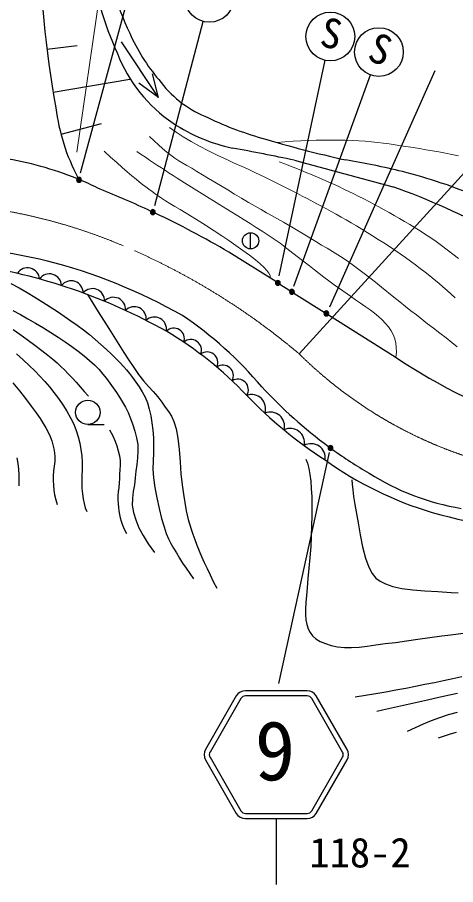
# Model space of a CAD drawing. Units: millimetres, scale not verified. Extents: x 40000 to 680000, y 20000 to 380000.
# Drawn here: x 464311 to 491286, y 238898 to 292299 of the extents above; entities that cross this region are included whole.
import ezdxf
from ezdxf.enums import TextEntityAlignment as Align

# ---------------------------------------------------------------- set-up
doc = ezdxf.new("R2010")
doc.units = ezdxf.units.MM
doc.header["$LTSCALE"] = 1000
doc.linetypes.add('CHAIN', pattern=[18.5, 12, -1.5, 3.5, -1.5])
for name, color, linetype, lineweight in [('M-BGD', 7, 'Continuous', 25), ('M-BMK', 2, 'CHAIN', 13), ('M-BMK-HTXT', 7, 'Continuous', 13), ('M-STR-HTXT', 7, 'Continuous', 13), ('M-STR-STRC', 7, 'Continuous', 25)]:
    doc.layers.add(name, color=color, linetype=linetype, lineweight=lineweight)
doc.styles.add('ＭＳ ゴシック', font='')
doc.styles.get('ＭＳ ゴシック').set_extended_font_data('MS Gothic')

msp = doc.modelspace()

# ---------------------------------------------------------------- hatches: boundary and pattern name
at = {"layer": 'M-BGD'}
for points in [[(468254, 282298, 0.99999), (467954, 282298, 0.41422), (468104, 282148, 0.41422)], [(472800, 280308, 0.99999), (472500, 280308, 0.99999)], [(480489, 275948, 0.99999), (480189, 275948, 0.41422), (480339, 275798, 0.41422)], [(481360, 275400, 0.99999), (481060, 275400, 0.41422), (481210, 275250, 0.41422)], [(483476, 274069, 0.41422), (483326, 274219, 0.41422), (483176, 274069, 0.99999)], [(483738, 265784, 0.99999), (483438, 265784, 0.99999)]]:
    msp.add_hatch(color=256, dxfattribs=at).paths.add_polyline_path(points)

# ---------------------------------------------------------------- linework, layer by layer
for p, q in [((467990, 290550), (466128, 290321)), ((472988, 287365), (470714, 290797)), ((471239, 288474), (466512, 287679)), ((472988, 287365), (472637, 288823)), ((472988, 287365), (471782, 288257)), ((469464, 285743), (466997, 285092)), ((478666, 278040), (478666, 279040)), ((478666, 278540), (478667, 278540)), ((480212, 276028), (477319, 277849)), ((480466, 275869), (481083, 275480)), ((481337, 275320), (483199, 274149)), ((483453, 273989), (487572, 271396)), ((468650, 267227), (469650, 267227))]:
    msp.add_line(p, q, dxfattribs=at)
for points in [[(468254, 282298, 0.99999), (467954, 282298, 0.41422), (468104, 282148, 0.41422)], [(472800, 280308, 0.99999), (472500, 280308, 0.99999)], [(480489, 275948, 0.99999), (480189, 275948, 0.41422), (480339, 275798, 0.41422)], [(481360, 275400, 0.99999), (481060, 275400, 0.41422), (481210, 275250, 0.41422)], [(483476, 274069, 0.41422), (483326, 274219, 0.41422), (483176, 274069, 0.99999)], [(483738, 265784, 0.99999), (483438, 265784, 0.99999)]]:
    msp.add_lwpolyline(points, format="xyb", close=True, dxfattribs=at)
for points in [[(463914, 275920), (464416, 275637), (464911, 275351), (465397, 275062), (465873, 274771), (466334, 274480), (466776, 274192), (467200, 273907), (467606, 273623), (467998, 273341), (468376, 273056), (468742, 272767), (469101, 272469), (469452, 272162), (469788, 271855), (470101, 271558), (470384, 271280), (470630, 271033), (470842, 270810), (471033, 270595), (471216, 270369), (471403, 270116), (471602, 269839), (471803, 269549), (471997, 269241), (472172, 268912), (472318, 268556), (472432, 268171), (472520, 267758), (472589, 267323), (472641, 266873), (472682, 266415), (472697, 265950), (472681, 265475), (472660, 264985), (472656, 264475), (472693, 263940), (472779, 263349), (472899, 262705), (473041, 262055), (473191, 261446), (473337, 260925), (473477, 260514), (473618, 260182), (473765, 259896), (473923, 259621), (474096, 259323), (474284, 259008), (474482, 258697), (474694, 258383), (474918, 258061), (475157, 257722)], [(468636, 275226), (469291, 274172), (469613, 273654), (469932, 273145), (470561, 272154), (470871, 271663), (471177, 271186), (471479, 270731), (471776, 270308), (472076, 269926), (472377, 269579), (472671, 269253), (472948, 268933), (473196, 268608), (473416, 268305), (473614, 268035), (473792, 267752), (473948, 267412), (474085, 266970), (474190, 266385), (474263, 265687), (474322, 264937), (474381, 264196), (474459, 263523), (474541, 262946), (474616, 262424), (474704, 261918), (474827, 261387), (475005, 260794), (475115, 260472), (475235, 260143), (475364, 259806), (475503, 259460), (475653, 259105), (475814, 258738), (475987, 258360), (476172, 257969), (476369, 257564), (476580, 257145)], [(464030, 274248), (464497, 273996), (464964, 273734), (465437, 273461), (465912, 273179), (466380, 272891), (466831, 272602), (467257, 272315), (467660, 272031), (468048, 271747), (468414, 271462), (468755, 271179), (469066, 270896), (469340, 270616), (469580, 270339), (469797, 270062), (470002, 269781), (470205, 269492), (470408, 269201), (470604, 268911), (470791, 268613), (470965, 268299), (471125, 267964), (471276, 267600), (471421, 267214), (471550, 266812), (471652, 266405), (471717, 265999), (471733, 265594), (471707, 265185), (471656, 264772), (471602, 264357), (471561, 263940), (471514, 263525), (471446, 263112), (471391, 262695), (471382, 262266), (471452, 261819), (471596, 261354), (471793, 260877), (472048, 260386), (472369, 259879), (472762, 259355)], [(464053, 273071), (464469, 272784), (464921, 272460), (465379, 272123), (465812, 271794), (466189, 271498), (466496, 271245), (466754, 271019), (466984, 270805), (467206, 270587), (467442, 270350), (467689, 270094), (467932, 269832), (468177, 269559), (468426, 269272), (468685, 268969)], [(464263, 271574), (464664, 271218), (465036, 270872), (465377, 270539), (465696, 270212), (465998, 269882), (466286, 269544), (466564, 269192), (466839, 268821), (467109, 268436), (467363, 268042), (467591, 267646), (467784, 267253), (467937, 266864), (468058, 266475), (468152, 266085), (468224, 265693), (468280, 265299), (468308, 264891), (468302, 264471), (468284, 264053), (468271, 263654), (468283, 263290), (468317, 262957), (468361, 262645), (468418, 262358), (468492, 262099), (468588, 261871)], [(464033, 269786), (464437, 269308), (464817, 268825), (465162, 268364), (465460, 267956), (465705, 267608), (465905, 267302), (466069, 267023), (466207, 266758), (466328, 266491), (466430, 266229), (466505, 265981), (466559, 265738), (466596, 265491), (466619, 265230), (466617, 264952), (466586, 264665), (466546, 264372), (466513, 264076), (466508, 263781), (466528, 263487), (466559, 263190), (466607, 262893), (466674, 262595), (466765, 262298)], [(469984, 266903), (470162, 266566), (470309, 266239), (470429, 265919), (470523, 265608), (470594, 265304), (470633, 265010), (470640, 264725), (470626, 264446), (470604, 264173), (470588, 263901), (470572, 263628), (470548, 263357), (470523, 263090), (470505, 262831), (470501, 262584), (470512, 262349), (470532, 262125), (470561, 261909), (470599, 261699), (470647, 261492), (470704, 261288), (470770, 261089), (470846, 260894), (470931, 260703), (471025, 260516)], [(464289, 265170), (464340, 264828), (464377, 264485), (464399, 264141), (464408, 263797), (464404, 263455)], [(482076, 265103), (482168, 264842), (482247, 264526), (482312, 264160), (482364, 263748), (482403, 263294), (482428, 262783), (482439, 262214), (482438, 261606), (482425, 260982), (482403, 260361), (482364, 259722), (482306, 259049), (482242, 258378), (482182, 257743), (482138, 257180), (482102, 256695), (482066, 256264), (482042, 255878), (482042, 255528), (482076, 255204), (482137, 254910), (482218, 254650), (482330, 254422), (482483, 254220), (482689, 254040), (482954, 253879), (483269, 253741), (483627, 253629), (484019, 253547), (484436, 253499), (484874, 253493), (485340, 253527), (485839, 253588), (486375, 253663), (486952, 253738), (487580, 253818), (488254, 253912), (488963, 254012), (489694, 254114), (490435, 254211), (490807, 254258), (491939, 254403)], [(484900, 263823), (484918, 263563), (484953, 263213), (485006, 262789), (485078, 262307), (485281, 261166), (485407, 260440), (485555, 259689), (485729, 258998), (485936, 258447), (486152, 258059), (486375, 257779), (486637, 257574), (486974, 257412), (487417, 257262), (487983, 257134), (488649, 257049), (489392, 256992), (490190, 256943), (491020, 256887), (491449, 256856)], [(485107, 250464), (485744, 250564), (486373, 250668), (486994, 250776), (487606, 250887), (488211, 251000), (488807, 251116), (489395, 251233), (489975, 251351), (490546, 251469), (491108, 251587), (491662, 251709)], [(486444, 249584), (486787, 249659), (487144, 249738), (487515, 249821), (489555, 250278), (489995, 250375), (490444, 250473), (490908, 250576), (491391, 250685)], [(488331, 248345), (488808, 248583), (489299, 248802), (489803, 249006), (490320, 249194), (490849, 249367), (491393, 249523)], [(490235, 247932), (490602, 248055), (490973, 248174), (491348, 248289)]]:
    msp.add_lwpolyline(points, dxfattribs=at)
for centre, radius in [((478666, 278540), 500), ((468650, 267977), 750)]:
    msp.add_circle(centre, radius, dxfattribs=at)
for centre, radius, start, end in [((526145, 297699), 60469, 180.14683, 190.45306), ((491979, 301039), 22912, 190.7244, 205.0936), ((486581, 297629), 17791, 185.2912, 205.1167), ((481952, 296039), 11714, 203.7477, 220.3005), ((479003, 293372), 9145, 201.1134, 236.1047), ((478513, 292463), 6797, 216.0503, 246.9894), ((479206, 288312), 12626, 187.2065, 207.7677), ((479677, 294444), 10411, 236.3218, 258.23), ((485599, 306363), 22388, 244.2027, 253.7908), ((500486, 355550), 73777, 253.35187, 257.49104), ((439293, 79719), 208081, 78.33684, 79.40478), ((460363, 263660), 20197, 67.8669, 81.1949), ((611578, 753878), 488067, 254.52569, 255.2634), ((475466, 230455), 53834, 76.5251, 80.3324), ((478883, 247703), 36271, 67.5545, 75.4242), ((460363, 263660), 20197, 63.3811, 67.0203), ((447364, 226627), 59338, 64.92336, 68.18802), ((472534, 240106), 44335, 61.2624, 70.3747), ((447364, 226627), 59338, 59.68067, 64.63368), ((458836, 247366), 30807, 76.4008, 88.8774), ((457899, 244799), 33524, 60.3749, 75.8755), ((456323, 242398), 35062, 60.7, 81.4401), ((464936, 276134), 744, 4.2297, 147.1283), ((466285, 275760), 744, 1.9252, 144.8238), ((467619, 275333), 744, 359.6207, 142.5194), ((468934, 274852), 744, 357.3163, 140.2149), ((470229, 274319), 744, 355.0118, 137.9105), ((471501, 273734), 744, 352.7074, 135.606), ((472749, 273098), 744, 350.4029, 133.3016), ((461158, 254219), 23794, 40.116, 55.9804), ((473943, 272514), 651, 340.2729, 135.0629), ((461602, 253018), 23224, 43.5669, 59.2347), ((474990, 271811), 651, 337.1394, 131.9294), ((475997, 271051), 651, 334.0058, 128.7958), ((507229, 300466), 35092, 235.9324, 251.997), ((476961, 270237), 651, 330.8723, 125.6623), ((477880, 269372), 651, 327.7387, 122.5287), ((500694, 289278), 29062, 222.7516, 233.6444), ((478721, 268204), 871, 341.5947, 109.5579), ((498228, 288107), 27498, 223.9454, 236.9928), ((479885, 267126), 871, 344.8566, 112.8198), ((481109, 266116), 871, 348.1184, 116.0816), ((482388, 265178), 871, 351.3802, 119.3435), ((500694, 289278), 29062, 234.2358, 239.5367), ((496205, 283149), 22260, 234.407, 253.412), ((494229, 277385), 15540, 237.8519, 260.3769), ((500604, 300192), 39856, 254.3461, 266.7067)]:
    msp.add_arc(centre, radius, start, end, dxfattribs=at)
at = {"layer": 'M-BMK'}
for centre, radius, start, end in [((457712, 247362), 33542, 66.9978, 85.9735), ((454279, 239159), 42434, 49.8115, 67.0597), ((500295, 290403), 26490, 225.2983, 264.9652)]:
    msp.add_arc(centre, radius, start, end, dxfattribs=at)
at = {"layer": 'M-BMK-HTXT'}
for points in [[(473670, 285507), (474076, 285229), (474524, 284948), (475009, 284663), (475527, 284377), (476072, 284088), (476358, 283942), (476660, 283795), (476974, 283647), (477296, 283499), (477623, 283350), (478283, 283051), (478609, 282902), (478928, 282754), (479238, 282606), (479538, 282460), (479832, 282315), (480123, 282172), (480410, 282029), (480696, 281886), (480981, 281741), (481266, 281595), (481553, 281447), (481844, 281295), (482138, 281140), (482733, 280825), (483031, 280666), (483331, 280505), (483632, 280342), (483935, 280175), (484241, 280003), (484551, 279827), (484863, 279644), (485180, 279455), (485504, 279259), (485837, 279054), (486176, 278844), (486520, 278628), (486864, 278408), (487207, 278185), (487546, 277960), (487878, 277735), (488201, 277510), (488512, 277288), (488814, 277065), (489111, 276842), (489403, 276617), (489689, 276391), (489969, 276164), (490242, 275937), (490508, 275710), (490766, 275482), (491016, 275255), (491257, 275028)], [(472452, 284958), (472724, 284691), (472988, 284445), (473247, 284217), (473504, 284005), (473762, 283804), (474011, 283626), (474250, 283472), (474493, 283328), (474752, 283177), (475041, 283004), (475364, 282806), (475713, 282595), (476081, 282373), (476462, 282144), (477256, 281670), (477682, 281415), (478115, 281159), (478539, 280908), (478940, 280675), (479307, 280464), (479651, 280271), (479986, 280085), (480327, 279894), (480687, 279687), (481075, 279458), (481483, 279215), (481896, 278967), (482683, 278491), (483039, 278279), (483377, 278080), (483705, 277885), (484029, 277685), (484357, 277472), (484684, 277247), (485006, 277017), (485329, 276778), (485658, 276528), (486000, 276266), (486359, 275984), (486732, 275685), (487486, 275072), (487850, 274779), (488199, 274503), (488537, 274236), (488872, 273973), (489556, 273438), (489924, 273154), (490311, 272860), (490696, 272566), (491060, 272280), (491386, 272014)], [(480263, 284598), (480776, 284637), (481277, 284669), (481766, 284695), (482244, 284715), (482711, 284730), (483169, 284738), (483617, 284741), (484056, 284738), (484487, 284730), (484911, 284716), (485322, 284697), (485716, 284670), (486098, 284637), (486469, 284597), (486834, 284553), (487195, 284505), (487556, 284452), (487920, 284397), (488669, 284280), (489059, 284218), (489454, 284152), (489854, 284083), (490257, 284010), (490660, 283935), (491062, 283856), (491460, 283775)], [(469647, 284057), (470053, 283691), (470425, 283358), (470766, 283057), (471078, 282785), (471365, 282538), (471617, 282327), (471831, 282153), (472023, 282002), (472209, 281860), (472405, 281713), (472600, 281569), (472784, 281436), (472972, 281304), (473180, 281164), (473424, 281006), (473704, 280834), (474010, 280654), (474341, 280461), (474696, 280250), (475076, 280017), (475494, 279754), (475952, 279463), (476427, 279157), (476896, 278850), (477336, 278552), (477762, 278256), (478190, 277954), (478597, 277657), (478959, 277379), (479254, 277133), (479485, 276915), (479667, 276719), (479796, 276546), (479867, 276400), (479875, 276282)], [(471668, 284036), (471931, 283857), (472188, 283683), (472441, 283513), (472689, 283347), (472935, 283184), (473178, 283024), (473419, 282866), (473659, 282709), (473900, 282553), (474140, 282398), (474601, 282106), (475036, 281835), (475953, 281269), (477146, 280528), (477884, 280071), (478267, 279834), (478647, 279596), (479017, 279363), (479370, 279139), (479696, 278927), (479989, 278733), (480487, 278386), (480906, 278075), (481273, 277788), (481613, 277517), (481954, 277251), (482286, 276995), (482592, 276754), (482884, 276524), (483177, 276296), (483482, 276066), (483806, 275831), (484140, 275596), (484805, 275134), (485120, 274912), (485426, 274700), (485728, 274496), (486019, 274295), (486292, 274092), (486539, 273883), (486766, 273669), (486975, 273455), (487163, 273236), (487322, 273007), (487447, 272765), (487540, 272509), (487603, 272244), (487635, 271967), (487636, 271678), (487604, 271376)], [(480423, 283404), (480770, 283273), (481114, 283141), (481456, 283007), (481793, 282872), (482129, 282735), (482461, 282597), (482791, 282457), (483119, 282315), (483444, 282170), (483768, 282024), (484088, 281877), (484404, 281729), (484716, 281580), (485025, 281430), (485332, 281277), (485639, 281121), (485946, 280962), (486255, 280799), (486565, 280630), (486879, 280457), (487195, 280280), (487512, 280101), (487829, 279919), (488148, 279734), (488467, 279544), (488788, 279349), (489110, 279147), (489433, 278937), (489758, 278719), (490084, 278492), (490418, 278250), (490761, 277993), (491111, 277723), (491463, 277445)]]:
    msp.add_lwpolyline(points, dxfattribs=at)
at = {"layer": 'M-STR-HTXT'}
for p, q in [((467975, 283989), (471984, 311632)), ((481662, 271575), (502023, 293963))]:
    msp.add_line(p, q, dxfattribs=at)
at = {"layer": 'M-STR-STRC'}
for p, q in [((468206, 282716), (472005, 296805)), ((472765, 280712), (475752, 292048)), ((480423, 276385), (483259, 289653)), ((489997, 289008), (483517, 274445)), ((481318, 275743), (486049, 288752)), ((480397, 251274), (483532, 265513)), ((477786, 250517), (475886, 247227)), ((482148, 250842), (478349, 250842)), ((482148, 250517), (478349, 250517)), ((484611, 247227), (482711, 250517)), ((478067, 250355), (476168, 247064)), ((484330, 247064), (482430, 250355)), ((476168, 246739), (478067, 243449)), ((482430, 243449), (484330, 246739)), ((475886, 246577), (477786, 243286)), ((482711, 243286), (484611, 246577)), ((478349, 243286), (482148, 243286)), ((478349, 242961), (482148, 242961)), ((480249, 242961), (480249, 238898))]:
    msp.add_line(p, q, dxfattribs=at)
for centre in [(476134, 293499), (483572, 291120), (486562, 290161)]:
    msp.add_circle(centre, 1500, dxfattribs=at)
for centre, radius, start, end in [((478349, 250192), 650, 90, 150), ((478349, 250192), 325, 90, 150), ((482148, 250192), 650, 30, 90), ((482148, 250192), 325, 30, 90), ((476449, 246902), 650, 150, 210), ((476449, 246902), 325, 150, 210), ((484048, 246902), 325, 330, 30), ((484048, 246902), 650, 330, 30), ((478349, 243611), 650, 210, 270), ((478349, 243611), 325, 210, 270), ((482148, 243611), 325, 270, 330), ((482148, 243611), 650, 270, 330)]:
    msp.add_arc(centre, radius, start, end, dxfattribs=at)

# ---------------------------------------------------------------- texts
at = {"layer": 'M-STR-STRC', "style": 'ＭＳ ゴシック'}
for rotation, p in [(347.876, (483334, 289881)), (339.956, (486156, 288967))]:
    msp.add_text('S', height=1833, rotation=rotation, dxfattribs=at).set_placement(p, align=Align.BOTTOM_CENTER)
for s, height, p in [('9', 3666, (478921, 244221)), ('118-2', 1833, (482282, 239409))]:
    msp.add_text(s, height=height, dxfattribs=at).set_placement(p, align=Align.BOTTOM_LEFT)

doc.saveas('drawing.dxf')
